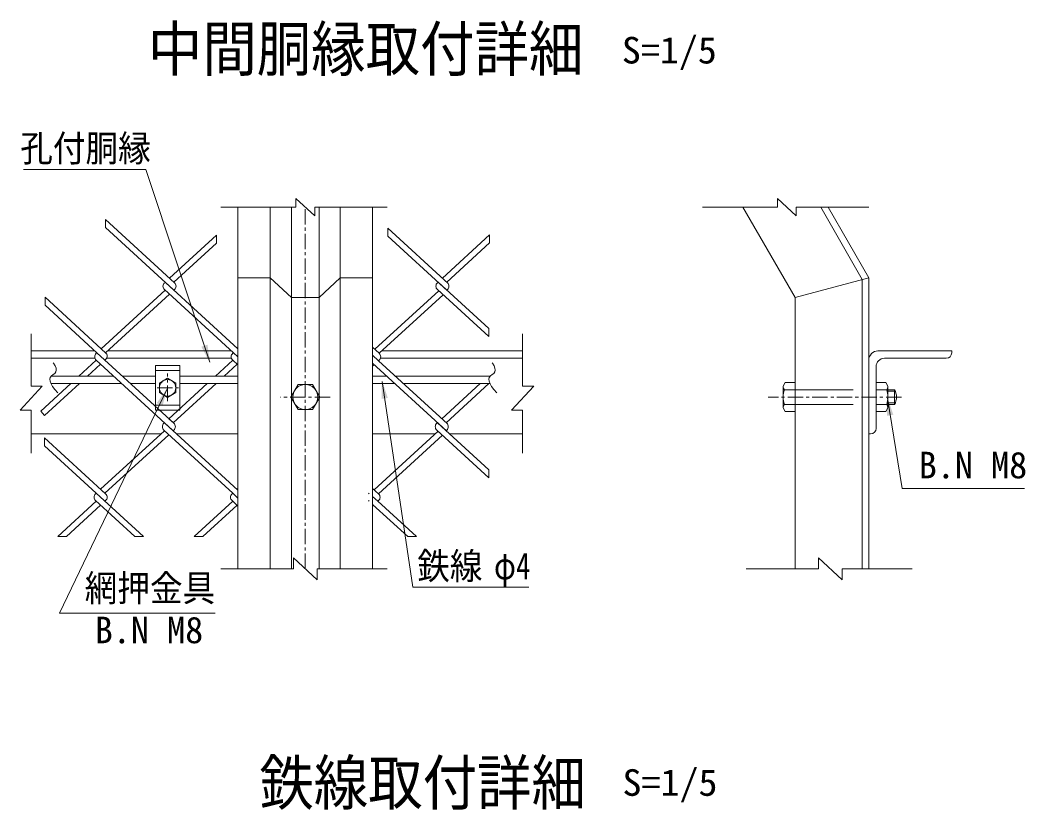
# Model space of a CAD drawing. Units: millimetres, scale not verified, with parts at other scales. Extents: x -4455 to 4455, y -3150 to 3150.
# Drawn here: x 1414 to 3049, y 255 to 1540 of the extents above; entities that cross this region are included whole.
import ezdxf
from ezdxf.enums import TextEntityAlignment as Align

# ---------------------------------------------------------------- set-up
doc = ezdxf.new("R2010")
doc.units = ezdxf.units.MM
doc.header["$LTSCALE"] = 20
doc.linetypes.add('DASHED', pattern=[7.5, 6, -1.5])
doc.linetypes.add('USER1', pattern=[2, 1.25, -0.25, 0.25, -0.25])
doc.layers.add('0-0_7詳細', color=7, linetype='Continuous', lineweight=18)
doc.styles.add('ＭＳ ゴシック', font='')
doc.styles.get('ＭＳ ゴシック').set_extended_font_data('MS Gothic')

msp = doc.modelspace()

# ---------------------------------------------------------------- linework, layer by layer
at = {"layer": '0-0_7詳細', "color": 4}
for p, q in [((1892.97, 1221.26), (1862.13, 1249.46)), ((1862.13, 1235.35), (1862.13, 1249.46)), ((2676.59, 1221.26), (2645.75, 1249.46)), ((2645.75, 1235.35), (2645.75, 1249.46)), ((1862.13, 1235.35), (1740.54, 1235.35)), ((1892.97, 1235.35), (2011.06, 1235.35)), ((1892.97, 1235.35), (1892.97, 1221.26)), ((2645.75, 1235.35), (2524.16, 1235.35)), ((2676.59, 1235.35), (2794.68, 1235.35)), ((2676.59, 1235.35), (2676.59, 1221.26)), ((1431.66, 944.14), (1431.66, 1029.72)), ((2231.35, 944.14), (2231.35, 1029.72)), ((1449.66, 944.14), (1413.66, 905.37)), ((1431.66, 944.14), (1449.66, 944.14)), ((1431.66, 905.37), (1413.66, 905.37)), ((1431.66, 905.37), (1431.66, 835.17)), ((2231.35, 905.37), (2213.35, 905.37)), ((2231.35, 905.37), (2231.35, 835.17)), ((1897.12, 629.27), (1858.35, 665.27)), ((1858.35, 647.27), (1858.35, 665.27)), ((2751.36, 629.27), (2712.59, 665.27)), ((2712.59, 647.27), (2712.59, 665.27)), ((1858.35, 647.27), (1740.54, 647.27)), ((1897.12, 647.27), (2011.06, 647.27)), ((1897.12, 647.27), (1897.12, 629.27)), ((2712.59, 647.27), (2594.79, 647.27)), ((2751.36, 647.27), (2865.31, 647.27)), ((2751.36, 647.27), (2751.36, 629.27))]:
    msp.add_line(p, q, dxfattribs=at)
at = {"layer": '0-0_7詳細'}
for p, q in [((1768.2, 1235.35), (1768.2, 647.27)), ((1820.7, 647.27), (1820.7, 1235.35)), ((1855.2, 647.27), (1855.2, 1235.35)), ((1900.2, 647.27), (1900.2, 1235.35)), ((1934.7, 647.27), (1934.7, 1235.35)), ((1987.2, 1235.35), (1987.2, 647.27)), ((2674.5, 1088.7), (2589.83, 1235.35)), ((2784, 1118.04), (2716.27, 1235.35)), ((2794.5, 1120.85), (2728.4, 1235.35)), ((1820.7, 1120.85), (1768.2, 1120.85)), ((1820.7, 1120.85), (1855.2, 1088.7)), ((1934.7, 1120.85), (1900.2, 1088.7)), ((1934.7, 1120.85), (1987.2, 1120.85)), ((2674.5, 1088.7), (2794.5, 1120.85)), ((2794.5, 647.27), (2794.5, 1120.85)), ((1855.2, 1088.7), (1900.2, 1088.7)), ((2674.5, 647.27), (2674.5, 1088.7)), ((1431.66, 1001.7), (1535.49, 1001.7)), ((1556.04, 1001.7), (1757.51, 1001.7)), ((1757.51, 1001.7), (1742.73, 1001.7)), ((2012.73, 1001.7), (2002.23, 1001.7)), ((2002.23, 1001.7), (2231.35, 1001.7)), ((1431.66, 989.7), (1535.61, 989.7)), ((1554.4, 989.7), (1757.64, 989.7)), ((1999.97, 989.7), (2231.35, 989.7)), ((2794.5, 881.7), (2794.5, 986.7)), ((2794.5, 866.7), (2794.5, 986.7)), ((2820, 989.7), (2920.5, 989.7)), ((1673.58, 978.25), (1633.71, 978.25)), ((1633.71, 978.25), (1633.71, 905.15)), ((1673.58, 969.94), (1633.71, 969.94)), ((1673.58, 978.25), (1673.58, 905.15)), ((2806.5, 875.7), (2806.5, 976.2)), ((1463.84, 948.87), (1578.93, 948.87)), ((1464.38, 960.87), (1565.83, 960.87)), ((1580.04, 960.87), (1633.71, 960.87)), ((1593.14, 948.87), (1633.71, 948.87)), ((1673.58, 960.87), (1768.2, 960.87)), ((1673.58, 948.87), (1768.2, 948.87)), ((1987.2, 960.87), (2009.89, 960.87)), ((1987.2, 948.87), (2022.98, 948.87)), ((2024.1, 960.87), (2178.61, 960.87)), ((2037.19, 948.87), (2178.08, 948.87)), ((2655.3, 944.46), (2658.63, 950.22)), ((2658.63, 950.22), (2674.5, 950.22)), ((2822.38, 950.22), (2806.5, 950.22)), ((2825.7, 944.46), (2822.38, 950.22)), ((1640.25, 933.97), (1653.65, 926.23)), ((1653.65, 926.23), (1667.04, 933.97)), ((2655.3, 908.94), (2655.3, 944.46)), ((2657.36, 938.7), (2674.5, 938.7)), ((2823.65, 938.7), (2806.5, 938.7)), ((2825.7, 908.94), (2825.7, 944.46)), ((2825.7, 938.7), (2836.36, 938.7)), ((2836.36, 914.7), (2836.36, 938.7)), ((1673.58, 913.46), (1633.71, 913.46)), ((1673.58, 905.15), (1633.71, 905.15)), ((2655.3, 908.94), (2658.63, 903.18)), ((2657.36, 914.7), (2674.5, 914.7)), ((2823.65, 914.7), (2806.5, 914.7)), ((2822.38, 903.18), (2806.5, 903.18)), ((2825.7, 908.94), (2822.38, 903.18)), ((2825.7, 914.7), (2836.36, 914.7)), ((1431.66, 866.7), (1642.8, 866.7)), ((1668.6, 866.7), (1768.2, 866.7)), ((1987.2, 866.7), (2089, 866.7)), ((2112.66, 866.7), (2231.35, 866.7)), ((2794.5, 866.7), (2797.5, 866.7))]:
    msp.add_line(p, q, dxfattribs=at)
at = {"layer": '0-0_7詳細', "color": 1, "linetype": 'USER1'}
for p, q in [((1877.73, 647.27), (1877.73, 1235.2)), ((1653.65, 920.23), (1653.65, 964.89)), ((1636.88, 941.7), (1671.19, 941.7)), ((1918.03, 926.7), (1837.38, 926.7)), ((2847.63, 926.7), (2631.04, 926.7))]:
    msp.add_line(p, q, dxfattribs=at)
at = {"layer": '0-0_7詳細', "color": 3}
for p, q in [((1664.95, 1112.56), (1552.87, 1215.27)), ((1552.87, 1202.25), (1552.87, 1215.27)), ((1663.88, 1100.52), (1552.87, 1202.25)), ((2110.08, 1111.58), (2012.1, 1201.36)), ((2012.1, 1188.34), (2012.1, 1201.36)), ((1733.13, 1190.02), (1656.77, 1120.05)), ((1733.13, 1190.02), (1733.13, 1177)), ((2109.01, 1099.54), (2012.1, 1188.34)), ((2177.57, 1190.37), (2100.83, 1120.05)), ((2177.57, 1177.35), (2107.94, 1113.54)), ((2177.57, 1190.37), (2177.57, 1177.35)), ((1733.13, 1177), (1663.88, 1113.54)), ((1768.2, 1004.92), (1649.67, 1113.54)), ((2093.73, 1113.54), (2092.66, 1112.56)), ((2093.73, 1113.54), (2092.66, 1112.56)), ((2176.22, 1037.95), (2093.73, 1113.54)), ((1649.67, 1100.52), (1545.76, 1005.31)), ((1760.68, 998.8), (1648.6, 1101.5)), ((1664.95, 1101.5), (1663.88, 1100.52)), ((2094.8, 1099.54), (1990.89, 1004.32)), ((2100.83, 1094.01), (2092.65, 1101.5)), ((2176.22, 1024.93), (2092.66, 1101.5)), ((2109.01, 1101.5), (2107.94, 1100.52)), ((2109.01, 1101.5), (2107.94, 1100.52)), ((1552.87, 998.8), (1454.31, 1089.11)), ((1656.77, 1094.01), (1552.87, 998.8)), ((2101.9, 1093.03), (1997.99, 997.81)), ((2176.22, 1037.95), (2176.22, 1024.93)), ((1538.66, 998.8), (1537.58, 997.81)), ((1538.66, 998.8), (1537.58, 997.81)), ((1663.88, 884.05), (1538.66, 998.8)), ((1760.68, 998.8), (1759.61, 997.81)), ((1760.68, 998.8), (1759.61, 997.81)), ((1768.2, 991.9), (1760.68, 998.8)), ((1768.2, 1005.69), (1767.79, 1005.31)), ((1768.2, 1004.92), (1767.79, 1005.31)), ((1997.99, 997.81), (1987.2, 1007.7)), ((1537.58, 986.76), (1509.34, 960.87)), ((1662.81, 872.01), (1537.58, 986.76)), ((1553.23, 988.07), (1551.79, 986.76)), ((1552.86, 987.74), (1551.79, 986.76)), ((1759.61, 986.76), (1731.37, 960.87)), ((1768.2, 978.88), (1759.61, 986.76)), ((1996.92, 985.77), (1987.2, 994.68)), ((2107.94, 871.03), (1987.2, 981.66)), ((1998.36, 987.09), (1996.92, 985.77)), ((2109.01, 883.07), (1996.92, 985.77)), ((1544.69, 980.25), (1523.55, 960.87)), ((1766.72, 980.25), (1745.58, 960.87)), ((1989.82, 979.26), (1987.2, 976.87)), ((1496.24, 948.87), (1447.13, 903.87)), ((1718.27, 948.87), (1655.7, 891.54)), ((1732.48, 948.87), (1662.81, 885.03)), ((2162.33, 948.87), (2099.76, 891.54)), ((2176.54, 948.87), (2106.86, 885.03)), ((1648.6, 885.03), (1647.53, 884.05)), ((1648.6, 885.03), (1647.53, 884.05)), ((1768.2, 775.43), (1648.6, 885.03)), ((1663.88, 884.05), (1655.7, 891.54)), ((2092.65, 885.03), (2091.58, 884.05)), ((2092.65, 885.03), (2091.58, 884.05)), ((2176.22, 808.46), (2092.65, 885.03)), ((1648.6, 872.01), (1544.69, 776.79)), ((1759.61, 770.28), (1647.53, 872.99)), ((1663.88, 872.99), (1662.81, 872.01)), ((2093.73, 871.03), (1989.82, 775.81)), ((2099.76, 865.5), (2091.58, 872.99)), ((2176.22, 795.43), (2091.58, 872.99)), ((2107.93, 872.99), (2106.86, 872.01)), ((2107.93, 872.99), (2106.86, 872.01)), ((1552.86, 769.3), (1453.24, 860.59)), ((1453.24, 847.57), (1453.24, 860.59)), ((1655.7, 865.5), (1551.79, 770.28)), ((2100.83, 864.52), (1996.92, 769.3)), ((1537.58, 770.28), (1453.24, 847.57)), ((2176.22, 808.46), (2176.22, 795.43)), ((1537.58, 770.28), (1536.51, 769.3)), ((1537.58, 770.28), (1536.51, 769.3)), ((1614.59, 699.72), (1537.58, 770.28)), ((1552.86, 769.3), (1544.69, 776.79)), ((1759.61, 770.28), (1758.54, 769.3)), ((1759.61, 770.28), (1758.54, 769.3)), ((1768.2, 762.41), (1759.61, 770.28)), ((1768.2, 778.16), (1766.72, 776.79)), ((1768.2, 775.43), (1766.72, 776.79)), ((1981.64, 770.28), (1980.57, 769.3)), ((1981.64, 770.28), (1980.57, 769.3)), ((1996.92, 769.3), (1987.2, 778.21)), ((1537.58, 757.26), (1474.79, 699.72)), ((1600.38, 699.72), (1536.51, 758.24)), ((1552.86, 758.24), (1551.79, 757.26)), ((1759.61, 757.26), (1696.81, 699.72)), ((1768.2, 749.39), (1758.54, 758.24)), ((1981.64, 757.26), (1980.57, 758.24)), ((1995.85, 757.26), (1987.2, 765.19)), ((2044.44, 699.72), (1987.2, 752.16)), ((1988.75, 750.75), (1987.2, 752.16)), ((1996.92, 758.24), (1995.85, 757.26)), ((1996.92, 758.24), (1995.85, 757.26)), ((2058.65, 699.72), (1995.85, 757.26)), ((1544.69, 750.75), (1489, 699.72)), ((1766.72, 750.75), (1711.02, 699.72)), ((1988.75, 750.75), (1987.2, 749.34)), ((1489, 699.72), (1474.79, 699.72)), ((1614.59, 699.72), (1600.38, 699.72)), ((1711.02, 699.72), (1696.81, 699.72)), ((2058.65, 699.72), (2044.44, 699.72))]:
    msp.add_line(p, q, dxfattribs=at)
at = {"layer": '0-0_7詳細', "color": 3, "linetype": 'DASHED'}
for p, q in [((2674.5, 938.7), (2769, 938.7)), ((2674.5, 914.7), (2769, 914.7))]:
    msp.add_line(p, q, dxfattribs=at)
at = {"layer": '0-0_7詳細', "color": 1}
for p, q in [((2825.7, 936.3), (2837.58, 936.3)), ((2825.7, 917.1), (2837.58, 917.1))]:
    msp.add_line(p, q, dxfattribs=at)
at = {"layer": '0-0_7詳細'}
for points in [[(1419.17, 1296.63), (1618.26, 1296.63), (1722.38, 983.64)], [(2784, 647.27), (2784, 926.7), (2784, 1118.04)], [(2809.5, 1001.7), (2929.5, 1001.7), (2929.5, 998.7)], [(1667.04, 933.97), (1667.04, 949.44), (1653.65, 957.17), (1640.25, 949.43), (1640.25, 933.97)], [(2241.57, 617.38), (2052.49, 617.38), (2002.73, 952.18)], [(2658.63, 903.18), (2674.5, 903.18), (2674.5, 950.22)], [(1730.98, 575.06), (1478, 575.06), (1652.78, 939.9)], [(3047.83, 778.13), (2848.74, 778.13), (2824.9, 924.73)]]:
    msp.add_lwpolyline(points, dxfattribs=at)
at = {"layer": '0-0_7詳細', "color": 3}
for points in [[(1538.66, 998.8), (1454.31, 1076.08), (1454.31, 1089.11)], [(1510.45, 948.87), (1453.24, 896.45), (1447.13, 903.87)]]:
    msp.add_lwpolyline(points, dxfattribs=at)
at = {"layer": '0-0_7詳細', "color": 4}
for points in [[(1467.58, 982.14), (1467.89, 981.76), (1470.55, 977.56), (1472.12, 973.8), (1472.59, 970.48), (1471.96, 967.61), (1470.24, 965.18), (1467.42, 963.19), (1464.6, 961.18), (1462.84, 958.7), (1462.16, 955.74), (1462.55, 952.31), (1464.02, 948.4), (1466.56, 944.02), (1470.17, 939.16), (1474.86, 933.83)], [(2181.81, 982.14), (2182.12, 981.76), (2184.78, 977.56), (2186.35, 973.8), (2186.82, 970.48), (2186.2, 967.61), (2184.47, 965.18), (2181.66, 963.19), (2178.83, 961.18), (2177.08, 958.7), (2176.39, 955.74), (2176.79, 952.31), (2178.25, 948.4), (2180.79, 944.02), (2184.41, 939.16), (2189.1, 933.83)], [(2231.35, 944.14), (2249.35, 944.14), (2213.35, 905.37)]]:
    msp.add_lwpolyline(points, dxfattribs=at)
at = {"layer": '0-0_7詳細', "color": 3}
msp.add_lwpolyline([(1854.21, 926.7), (1865.97, 947.07), (1889.49, 947.07), (1901.25, 926.7), (1889.49, 906.33), (1865.97, 906.33)], close=True, dxfattribs=at)
at = {"layer": '0-0_7詳細'}
msp.add_circle((1653.65, 941.7), 13.4, dxfattribs=at)
at = {"layer": '0-0_7詳細', "color": 3}
msp.add_circle((1877.73, 926.7), 20.4, dxfattribs=at)
for centre, start, end in [((1653.67, 1107.03), 132.5, 227.5), ((1659.88, 1107.03), 312.5, 47.5), ((2097.72, 1107.03), 132.5, 227.5), ((2103.94, 1107.03), 312.5, 47.5), ((1542.65, 992.29), 132.5, 227.5), ((1547.8, 993.27), 312.5, 47.5), ((1764.68, 992.29), 132.5, 227.5), ((1992.92, 992.29), 312.5, 47.5), ((1652.6, 878.52), 132.5, 227.5), ((1658.81, 878.52), 312.5, 47.5), ((2096.65, 878.52), 132.5, 227.5), ((2102.87, 878.52), 312.5, 47.5), ((1541.58, 763.77), 132.5, 227.5), ((1547.8, 763.77), 312.5, 47.5), ((1763.61, 763.77), 132.5, 227.5), ((1991.85, 763.77), 312.5, 47.5)]:
    msp.add_arc(centre, 7.5, start, end, dxfattribs=at)
at = {"layer": '0-0_7詳細'}
for centre, radius, start, end in [((2809.5, 986.7), 15, 90, 180), ((2920.5, 998.7), 9, 270, 0), ((2820, 976.2), 13.5, 90, 180), ((2664.39, 944.46), 9.09, 180, 219.3382), ((2691.3, 926.7), 36, 160.52878, 199.47122), ((2789.7, 926.7), 36, 340.52878, 19.47122), ((2816.62, 944.46), 9.09, 320.6618, 0), ((2815.58, 926.7), 24, 330, 30), ((2664.39, 908.94), 9.09, 140.6618, 180), ((2816.62, 908.94), 9.09, 0, 39.3382), ((2797.5, 875.7), 9, 270, 0)]:
    msp.add_arc(centre, radius, start, end, dxfattribs=at)
for points in [[(1723.01, 981.75), (1708.59, 1008.57), (1718.48, 1011.86)], [(2002.44, 954.16), (2012, 925.25), (2001.69, 923.72)], [(1653.65, 941.7), (1645.38, 912.39), (1635.99, 916.9)], [(2824.58, 926.7), (2834.54, 897.93), (2824.25, 896.25)]]:
    msp.add_solid(points, dxfattribs=at)

# ---------------------------------------------------------------- texts
at = {"layer": '0-0_7詳細', "style": 'ＭＳ ゴシック', "width": 0.9}
for s, p in [('中間胴縁取付詳細', (1621.6, 1435.29)), ('鉄線取付詳細', (1802.97, 241.76))]:
    msp.add_text(s, height=72.14, dxfattribs=at).set_placement(p, align=Align.BOTTOM_LEFT)
at = {"layer": '0-0_7詳細', "color": 3, "style": 'ＭＳ ゴシック'}
for s, width, p in [('S=1/5', 1.05, (2392.78, 1456.24)), ('孔付胴縁', 0.9, (1413.88, 1296.72)), ('鉄線', 0.9, (2059.77, 617.33)), ('φ4', 0.8, (2184.69, 617.33)), ('網押金具', 0.9, (1518.76, 581.41)), ('S=1/5', 1.05, (2393.84, 265.14))]:
    msp.add_text(s, height=43.26, dxfattribs=dict(at, width=width)).set_placement(p, align=Align.BOTTOM_LEFT)
for p in [(2875.78, 781.5), (1535.09, 513.31)]:
    msp.add_text('B.N M8', height=43.26, dxfattribs=at).set_placement(p, align=Align.BOTTOM_LEFT)

doc.saveas('drawing.dxf')
